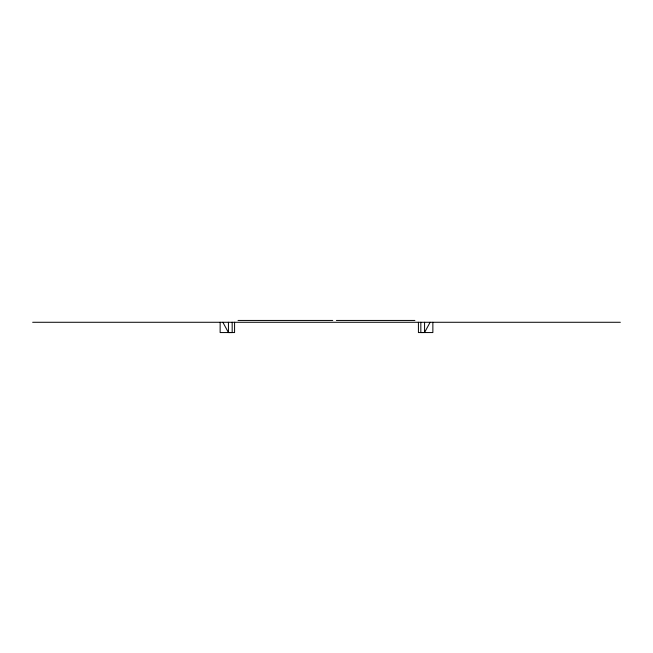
<?xml version="1.0" encoding="UTF-8"?>
<svg xmlns="http://www.w3.org/2000/svg" width="653" height="653" viewBox="0 0 653 653"><rect width="100%" height="100%" fill="white"/><g stroke="black" fill="none" stroke-linecap="round" stroke-linejoin="round"><path stroke-width="0.98" d="M420.826 322.28L420.826 332.557L424.548 332.524L430.131 322.28M238.027 320.443L332.761 320.443M336.377 320.443L414.892 320.443M32.65 322.28L620.35 322.28M222.869 322.28L228.436 332.557L232.174 332.557L232.174 322.28M432.866 322.28L432.866 332.557L418.418 332.557L418.418 322.28M424.564 322.28L424.564 332.557M234.582 322.28L234.582 332.557L220.134 332.557L220.134 322.28M228.436 322.28L228.436 332.557"/></g></svg>
